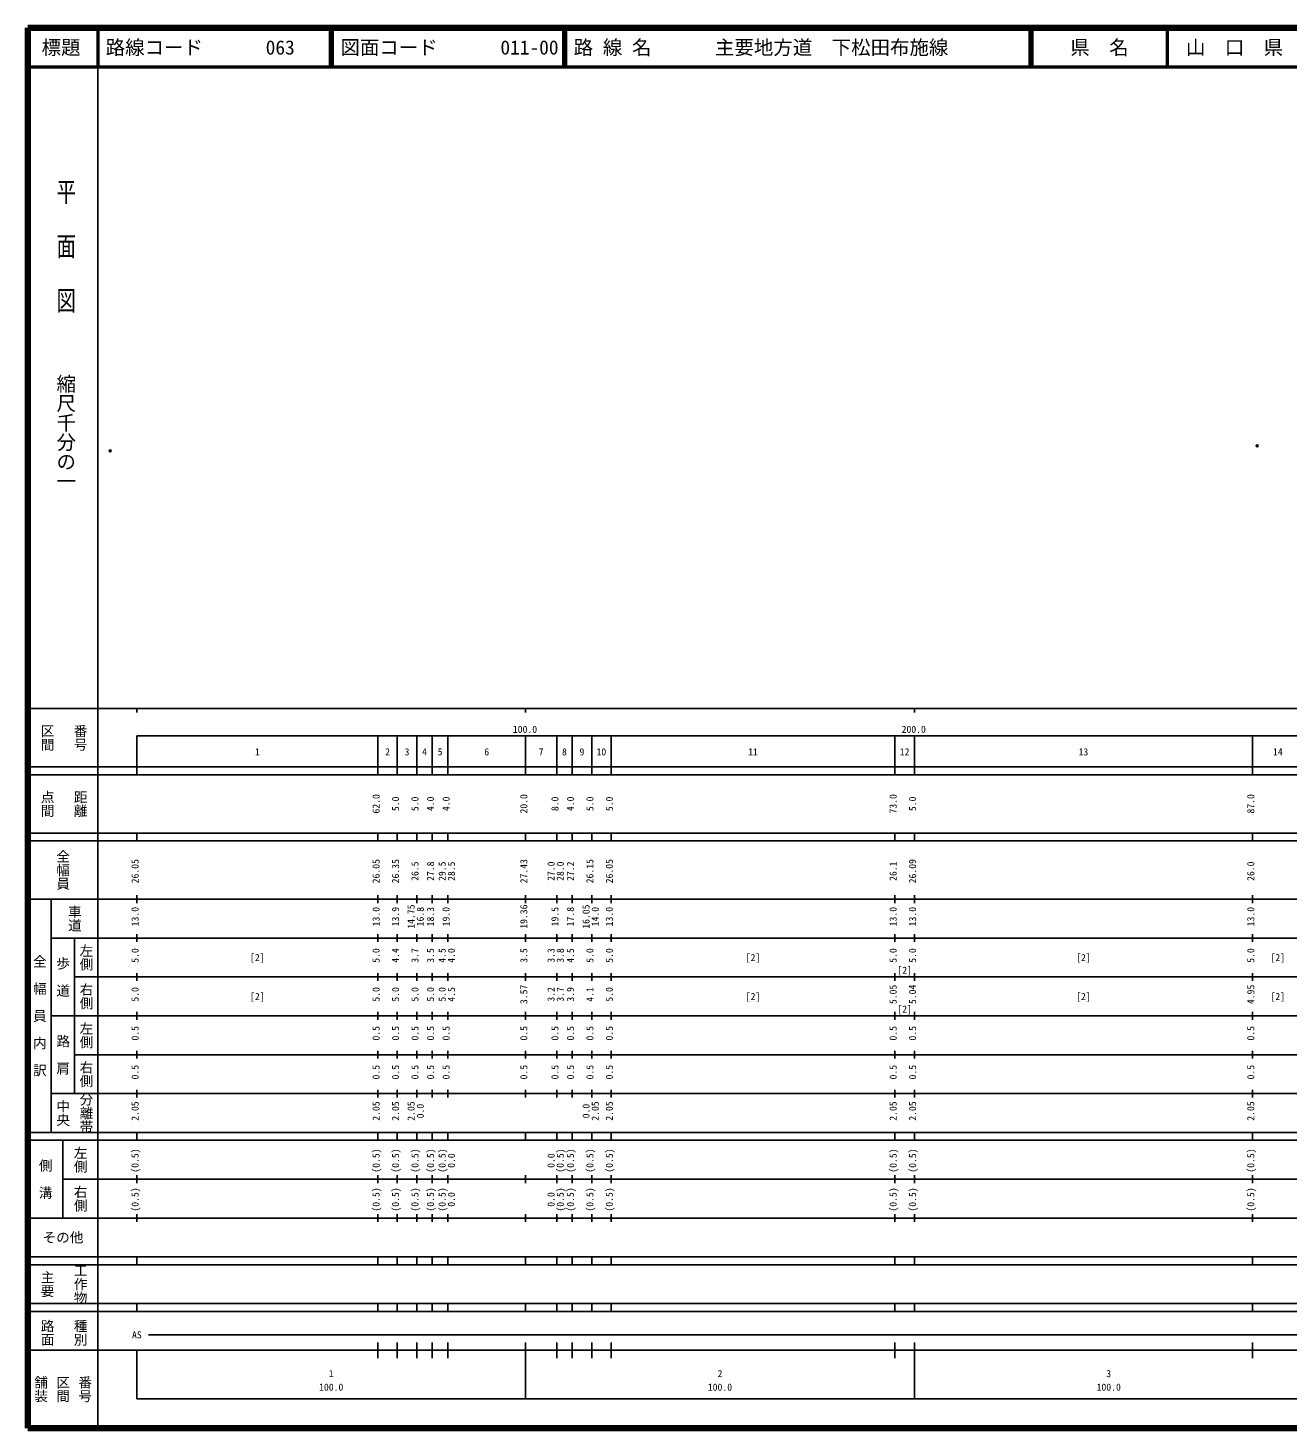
# Model space of a CAD drawing. Units: millimetres on the paper. Extents: x 40 to 680, y 20 to 380.
# Drawn here: x 40 to 363.9, y 20 to 380 of the extents above; entities that cross this region are included whole.
import ezdxf
from ezdxf.enums import TextEntityAlignment as Align

# ---------------------------------------------------------------- set-up
doc = ezdxf.new("R2010")
doc.units = ezdxf.units.MM
doc.header["$PDMODE"] = 32
doc.header["$PDSIZE"] = 0.5
doc.layers.add('M-OTRS', color=6, linetype='Continuous')
doc.layers.add('M-TTL-TXT', color=7, linetype='Continuous')
for name, color, linetype, lineweight in [('M-TTL', 2, 'Continuous', 140), ('M-TTL-BAND', 7, 'Continuous', 25), ('M-TTL-LINE', 7, 'Continuous', 50)]:
    doc.layers.add(name, color=color, linetype=linetype, lineweight=lineweight)
doc.styles.add('@ＭＳ ゴシック', font='')
doc.styles.add('ＭＳ ゴシック', font='')
doc.styles.get('@ＭＳ ゴシック').set_extended_font_data('@MS Gothic')
doc.styles.get('ＭＳ ゴシック').set_extended_font_data('MS Gothic')

msp = doc.modelspace()

# ---------------------------------------------------------------- linework, layer by layer
at = {"layer": 'M-OTRS'}
for p in [(61.171, 271.253), (356.199, 272.587)]:
    msp.add_point(p, dxfattribs=at)
at = {"layer": 'M-TTL'}
for p, q in [((40, 380), (40, 20)), ((680, 380), (40, 380)), ((40, 20), (680, 20))]:
    msp.add_line(p, q, dxfattribs=at)
at = {"layer": 'M-TTL-BAND'}
for p, q in [((58, 370), (58, 20)), ((40, 205), (579, 205)), ((68, 205), (68, 204)), ((168, 205), (168, 204)), ((268, 205), (268, 204)), ((68, 198), (579, 198)), ((68, 198), (68, 188)), ((130, 188), (130, 198)), ((135, 188), (135, 198)), ((140, 188), (140, 198)), ((144, 188), (144, 198)), ((148, 188), (148, 198)), ((168, 188), (168, 198)), ((176, 188), (176, 198)), ((180, 188), (180, 198)), ((185, 188), (185, 198)), ((190, 188), (190, 198)), ((263, 188), (263, 198)), ((268, 188), (268, 198)), ((355, 188), (355, 198)), ((40, 190), (579, 190)), ((40, 188), (579, 188)), ((40, 173), (579, 173)), ((68, 171), (68, 173)), ((130, 171), (130, 173)), ((135, 171), (135, 173)), ((140, 171), (140, 173)), ((144, 171), (144, 173)), ((148, 171), (148, 173)), ((168, 171), (168, 173)), ((176, 171), (176, 173)), ((180, 171), (180, 173)), ((185, 171), (185, 173)), ((190, 171), (190, 173)), ((263, 171), (263, 173)), ((268, 171), (268, 173)), ((355, 171), (355, 173)), ((40, 171), (579, 171)), ((40, 156), (579, 156)), ((46, 96), (46, 156)), ((68, 155), (68, 157)), ((130, 155), (130, 157)), ((135, 155), (135, 157)), ((140, 155), (140, 157)), ((144, 155), (144, 157)), ((148, 155), (148, 157)), ((168, 155), (168, 157)), ((176, 155), (176, 157)), ((180, 155), (180, 157)), ((185, 155), (185, 157)), ((190, 155), (190, 157)), ((263, 155), (263, 157)), ((268, 155), (268, 157)), ((355, 155), (355, 157)), ((46, 146), (579, 146)), ((52, 146), (52, 106)), ((68, 145), (68, 147)), ((130, 145), (130, 147)), ((135, 145), (135, 147)), ((140, 145), (140, 147)), ((144, 145), (144, 147)), ((148, 145), (148, 147)), ((168, 145), (168, 147)), ((176, 145), (176, 147)), ((180, 145), (180, 147)), ((185, 145), (185, 147)), ((190, 145), (190, 147)), ((263, 145), (263, 147)), ((268, 145), (268, 147)), ((355, 145), (355, 147)), ((68, 135), (68, 137)), ((130, 135), (130, 137)), ((135, 135), (135, 137)), ((140, 135), (140, 137)), ((144, 135), (144, 137)), ((148, 135), (148, 137)), ((168, 135), (168, 137)), ((176, 135), (176, 137)), ((180, 135), (180, 137)), ((185, 135), (185, 137)), ((190, 135), (190, 137)), ((263, 135), (263, 137)), ((268, 135), (268, 137)), ((355, 135), (355, 137)), ((52, 136), (579, 136)), ((46, 126), (579, 126)), ((68, 125), (68, 127)), ((130, 125), (130, 127)), ((135, 125), (135, 127)), ((140, 125), (140, 127)), ((144, 125), (144, 127)), ((148, 125), (148, 127)), ((168, 125), (168, 127)), ((176, 125), (176, 127)), ((180, 125), (180, 127)), ((185, 125), (185, 127)), ((190, 125), (190, 127)), ((263, 125), (263, 127)), ((268, 125), (268, 127)), ((355, 125), (355, 127)), ((52, 116), (579, 116)), ((68, 115), (68, 117)), ((130, 115), (130, 117)), ((135, 115), (135, 117)), ((140, 115), (140, 117)), ((144, 115), (144, 117)), ((148, 115), (148, 117)), ((168, 115), (168, 117)), ((176, 115), (176, 117)), ((180, 115), (180, 117)), ((185, 115), (185, 117)), ((190, 115), (190, 117)), ((263, 115), (263, 117)), ((268, 115), (268, 117)), ((355, 115), (355, 117)), ((46, 106), (579, 106)), ((68, 105), (68, 107)), ((130, 105), (130, 107)), ((135, 105), (135, 107)), ((140, 105), (140, 107)), ((144, 105), (144, 107)), ((148, 105), (148, 107)), ((168, 105), (168, 107)), ((176, 105), (176, 107)), ((180, 105), (180, 107)), ((185, 105), (185, 107)), ((190, 105), (190, 107)), ((263, 105), (263, 107)), ((268, 105), (268, 107)), ((355, 105), (355, 107)), ((40, 96), (579, 96)), ((40, 94), (579, 94)), ((49, 94), (49, 74)), ((68, 94), (68, 96)), ((130, 94), (130, 96)), ((135, 94), (135, 96)), ((140, 94), (140, 96)), ((144, 94), (144, 96)), ((148, 94), (148, 96)), ((168, 94), (168, 96)), ((176, 94), (176, 96)), ((180, 94), (180, 96)), ((185, 94), (185, 96)), ((190, 94), (190, 96)), ((263, 94), (263, 96)), ((268, 94), (268, 96)), ((355, 94), (355, 96)), ((49, 84), (579, 84)), ((68, 83), (68, 85)), ((130, 83), (130, 85)), ((135, 83), (135, 85)), ((140, 83), (140, 85)), ((144, 83), (144, 85)), ((148, 83), (148, 85)), ((168, 83), (168, 85)), ((176, 83), (176, 85)), ((180, 83), (180, 85)), ((185, 83), (185, 85)), ((190, 83), (190, 85)), ((263, 83), (263, 85)), ((268, 83), (268, 85)), ((355, 83), (355, 85)), ((40, 74), (579, 74)), ((68, 73), (68, 75)), ((130, 73), (130, 75)), ((135, 73), (135, 75)), ((140, 73), (140, 75)), ((144, 73), (144, 75)), ((148, 73), (148, 75)), ((168, 73), (168, 75)), ((176, 73), (176, 75)), ((180, 73), (180, 75)), ((185, 73), (185, 75)), ((190, 73), (190, 75)), ((263, 73), (263, 75)), ((268, 73), (268, 75)), ((355, 73), (355, 75)), ((40, 64), (579, 64)), ((40, 62), (579, 62)), ((68, 62), (68, 64)), ((130, 62), (130, 64)), ((135, 62), (135, 64)), ((140, 62), (140, 64)), ((144, 62), (144, 64)), ((148, 62), (148, 64)), ((168, 62), (168, 64)), ((176, 62), (176, 64)), ((180, 62), (180, 64)), ((185, 62), (185, 64)), ((190, 62), (190, 64)), ((263, 62), (263, 64)), ((268, 62), (268, 64)), ((355, 62), (355, 64)), ((40, 52), (579, 52)), ((68, 50), (68, 52)), ((130, 50), (130, 52)), ((135, 50), (135, 52)), ((140, 50), (140, 52)), ((144, 50), (144, 52)), ((148, 50), (148, 52)), ((168, 50), (168, 52)), ((176, 50), (176, 52)), ((180, 50), (180, 52)), ((185, 50), (185, 52)), ((190, 50), (190, 52)), ((263, 50), (263, 52)), ((268, 50), (268, 52)), ((355, 50), (355, 52)), ((40, 50), (579, 50)), ((71, 44), (565, 44)), ((40, 40), (579, 40)), ((68, 40), (68, 27.5)), ((130, 38), (130, 42)), ((135, 38), (135, 42)), ((140, 38), (140, 42)), ((144, 38), (144, 42)), ((148, 38), (148, 42)), ((168, 27.5), (168, 42)), ((176, 38), (176, 42)), ((180, 38), (180, 42)), ((185, 38), (185, 42)), ((190, 38), (190, 42)), ((263, 38), (263, 42)), ((268, 27.5), (268, 42)), ((355, 38), (355, 42)), ((68, 27.5), (579, 27.5))]:
    msp.add_line(p, q, dxfattribs=at)
at = {"layer": 'M-TTL-LINE'}
for p, q in [((58, 380), (58, 370)), ((117.75, 380), (117.75, 370)), ((118.25, 380), (118.25, 370)), ((177.75, 380), (177.75, 370)), ((178.25, 380), (178.25, 370)), ((297.75, 380), (297.75, 370)), ((298.25, 380), (298.25, 370)), ((333, 380), (333, 370)), ((40, 370), (680, 370))]:
    msp.add_line(p, q, dxfattribs=at)

# ---------------------------------------------------------------- texts
at = {"layer": 'M-TTL-BAND', "style": '@ＭＳ ゴシック', "width": 1.4}
msp.add_text('平  面  図', height=3.666, rotation=270, dxfattribs=at).set_placement((49.777, 306.475), align=Align.MIDDLE_RIGHT)
at = {"layer": 'M-TTL-BAND', "style": '@ＭＳ ゴシック'}
msp.add_text('縮尺千分の一', height=3.666, rotation=270, dxfattribs=at).set_placement((49.777, 261.03), align=Align.MIDDLE_RIGHT)
for s, p in [('区間', (45, 197.5)), ('番号', (53.5, 197.5)), ('点間', (45, 180.5)), ('距離', (53.5, 180.5)), ('全幅員', (49, 163.5)), ('車道', (52, 151)), ('左側', (55, 141)), ('全\u3000幅\u3000員\u3000内\u3000訳', (43, 126)), ('歩\u3000道', (49, 136)), ('右側', (55, 131)), ('左側', (55, 121)), ('路\u3000肩', (49, 116)), ('右側', (55, 111)), ('分離帯', (55, 101)), ('中央', (49, 101)), ('左側', (53.5, 89)), ('側\u3000溝', (44.5, 84)), ('右側', (53.5, 79)), ('工作物', (53.5, 57)), ('主要', (45, 57)), ('路面', (45, 44.5)), ('種別', (53.5, 44.5)), ('舗装', (43.333, 30)), ('区間', (49, 30)), ('番号', (54.667, 30))]:
    msp.add_text(s, height=2.566, rotation=270, dxfattribs=at).set_placement(p, align=Align.MIDDLE_CENTER)
at = {"layer": 'M-TTL-BAND', "style": 'ＭＳ ゴシック'}
for s, p in [('100.0', (167.844, 198.195)), ('200.0', (267.844, 198.195)), ('1', (99, 192.405)), ('2', (132.5, 192.405)), ('3', (137.5, 192.405)), ('4', (142, 192.405)), ('5', (146, 192.405)), ('6', (158, 192.405)), ('7', (172, 192.405)), ('8', (178, 192.405)), ('9', (182.5, 192.405)), ('10', (187.5, 192.405)), ('11', (226.5, 192.405)), ('12', (265.5, 192.405)), ('13', (311.5, 192.405)), ('14', (361.5, 192.405)), ('[2]', (99, 139.5)), ('[2]', (226.5, 139.5)), ('[2]', (311.5, 139.5)), ('[2]', (361.5, 139.5)), ('[2]', (265.5, 136.243)), ('[2]', (99, 129.5)), ('[2]', (226.5, 129.5)), ('[2]', (311.5, 129.5)), ('[2]', (361.5, 129.5)), ('[2]', (265.5, 126.243)), ('AS', (68, 42.5)), ('1', (118, 32.523)), ('2', (218, 32.523)), ('3', (318, 32.523)), ('100.0', (118, 29.033)), ('100.0', (218, 29.033)), ('100.0', (318, 29.033))]:
    msp.add_text(s, height=1.833, dxfattribs=at).set_placement(p, align=Align.BOTTOM_CENTER)
for s, p in [('62.0', (131, 180.5)), ('5.0', (136, 180.5)), ('5.0', (141, 180.5)), ('4.0', (145, 180.5)), ('4.0', (149, 180.5)), ('20.0', (169, 180.5)), ('8.0', (177, 180.5)), ('4.0', (181, 180.5)), ('5.0', (186, 180.5)), ('5.0', (191, 180.5)), ('73.0', (264, 180.5)), ('5.0', (269, 180.5)), ('87.0', (356, 180.5)), ('26.05', (69, 163.174)), ('26.05', (131, 163.174)), ('26.35', (136, 163.174)), ('27.43', (169, 163.174)), ('26.15', (186, 163.174)), ('26.05', (191, 163.174)), ('26.09', (269, 163.174)), ('26.5', (141, 163.174)), ('27.8', (145, 163.174)), ('29.5', (148, 163.174)), ('28.5', (150.37, 163.174)), ('27.0', (176, 163.174)), ('28.0', (178.37, 163.174)), ('27.2', (181, 163.174)), ('26.1', (264, 163.174)), ('26.0', (356, 163.174)), ('13.0', (69, 151.5)), ('13.0', (131, 151.5)), ('13.9', (136, 151.5)), ('14.75', (140, 151.5)), ('16.8', (142.37, 151.5)), ('18.3', (145, 151.5)), ('19.0', (149, 151.5)), ('19.36', (169, 151.5)), ('19.5', (177, 151.5)), ('17.8', (181, 151.5)), ('16.05', (185, 151.5)), ('14.0', (187.37, 151.5)), ('13.0', (191, 151.5)), ('13.0', (264, 151.5)), ('13.0', (269, 151.5)), ('13.0', (356, 151.5)), ('5.0', (69, 141.5)), ('5.0', (131, 141.5)), ('4.4', (136, 141.5)), ('3.7', (141, 141.5)), ('3.5', (145, 141.5)), ('4.5', (148, 141.5)), ('4.0', (150.37, 141.5)), ('3.5', (169, 141.5)), ('3.3', (176, 141.5)), ('3.8', (178.37, 141.5)), ('4.5', (181, 141.5)), ('5.0', (186, 141.5)), ('5.0', (191, 141.5)), ('5.0', (264, 141.5)), ('5.0', (269, 141.5)), ('5.0', (356, 141.5)), ('5.0', (69, 131.5)), ('5.0', (131, 131.5)), ('5.0', (136, 131.5)), ('5.0', (141, 131.5)), ('5.0', (145, 131.5)), ('5.0', (148, 131.5)), ('4.5', (150.37, 131.5)), ('3.57', (169, 131.5)), ('3.2', (176, 131.5)), ('3.7', (178.37, 131.5)), ('3.9', (181, 131.5)), ('4.1', (186, 131.5)), ('5.0', (191, 131.5)), ('5.05', (264, 131.5)), ('5.04', (269, 131.5)), ('4.95', (356, 131.5)), ('0.5', (69, 121.5)), ('0.5', (131, 121.5)), ('0.5', (136, 121.5)), ('0.5', (141, 121.5)), ('0.5', (145, 121.5)), ('0.5', (149, 121.5)), ('0.5', (169, 121.5)), ('0.5', (177, 121.5)), ('0.5', (181, 121.5)), ('0.5', (186, 121.5)), ('0.5', (191, 121.5)), ('0.5', (264, 121.5)), ('0.5', (269, 121.5)), ('0.5', (356, 121.5)), ('0.5', (69, 111.5)), ('0.5', (131, 111.5)), ('0.5', (136, 111.5)), ('0.5', (141, 111.5)), ('0.5', (145, 111.5)), ('0.5', (149, 111.5)), ('0.5', (169, 111.5)), ('0.5', (177, 111.5)), ('0.5', (181, 111.5)), ('0.5', (186, 111.5)), ('0.5', (191, 111.5)), ('0.5', (264, 111.5)), ('0.5', (269, 111.5)), ('0.5', (356, 111.5)), ('2.05', (69, 101.5)), ('2.05', (131, 101.5)), ('2.05', (136, 101.5)), ('2.05', (140, 101.5)), ('0.0', (142.37, 101.5)), ('0.0', (185, 101.5)), ('2.05', (187.37, 101.5)), ('2.05', (191, 101.5)), ('2.05', (264, 101.5)), ('2.05', (269, 101.5)), ('2.05', (356, 101.5)), ('(0.5)', (69, 88.764)), ('(0.5)', (131, 88.764)), ('(0.5)', (136, 88.764)), ('(0.5)', (141, 88.764)), ('(0.5)', (145, 88.764)), ('(0.5)', (148, 88.764)), ('0.0', (150.37, 88.764)), ('0.0', (176, 88.764)), ('(0.5)', (178.37, 88.764)), ('(0.5)', (181, 88.764)), ('(0.5)', (186, 88.764)), ('(0.5)', (191, 88.764)), ('(0.5)', (264, 88.764)), ('(0.5)', (269, 88.764)), ('(0.5)', (356, 88.764)), ('(0.5)', (69, 78.764)), ('(0.5)', (131, 78.764)), ('(0.5)', (136, 78.764)), ('(0.5)', (141, 78.764)), ('(0.5)', (145, 78.764)), ('(0.5)', (148, 78.764)), ('0.0', (150.37, 78.764)), ('0.0', (176, 78.764)), ('(0.5)', (178.37, 78.764)), ('(0.5)', (181, 78.764)), ('(0.5)', (186, 78.764)), ('(0.5)', (191, 78.764)), ('(0.5)', (264, 78.764)), ('(0.5)', (269, 78.764)), ('(0.5)', (356, 78.764))]:
    msp.add_text(s, height=1.833, rotation=90, dxfattribs=at).set_placement(p, align=Align.BOTTOM_CENTER)
msp.add_text('その他', height=2.566, dxfattribs=at).set_placement((49, 69), align=Align.MIDDLE_CENTER)
at = {"layer": 'M-TTL-TXT', "style": 'ＭＳ ゴシック'}
for s, p in [('標題', (48.5, 375)), ('県\u3000名', (315.625, 375)), ('山\u3000口\u3000県', (350.375, 375))]:
    msp.add_text(s, height=3.666, dxfattribs=at).set_placement(p, align=Align.MIDDLE_CENTER)
for s, p in [('路線コード', (60, 375)), ('063', (101.142, 375)), ('図面コード', (120.38, 375)), ('011-00', (161.521, 375)), ('路 線 名', (180.38, 375)), ('主要地方道\u3000下松田布施線', (216.734, 375))]:
    msp.add_text(s, height=3.666, dxfattribs=at).set_placement(p, align=Align.MIDDLE_LEFT)

doc.saveas('drawing.dxf')
